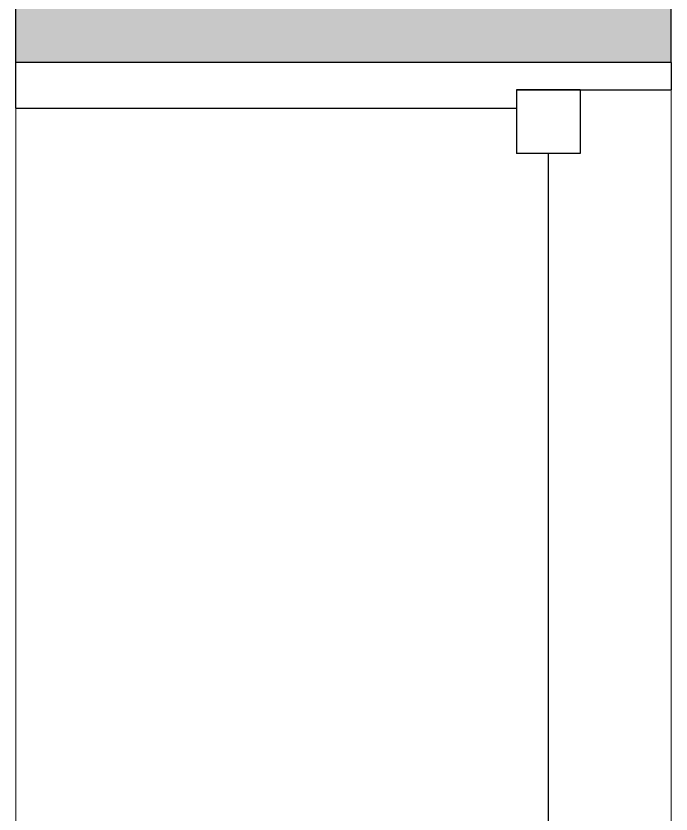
# Model space of a CAD drawing. Header units: inches. Extents: x -1176 to 1545, y -2552 to 978.
# Drawn here: x -772.04 to -754.04, y -406.85 to -384.9 of the extents above; entities that cross this region are included whole.
import ezdxf

# ---------------------------------------------------------------- set-up
doc = ezdxf.new("R2010")
doc.units = ezdxf.units.IN
doc.header["$MEASUREMENT"] = 0
for name, color, linetype, lineweight in [('A-GLAZ', 151, 'Continuous', 18), ('A-WALL', 113, 'Continuous', 18), ('A-WALL-PATT', 111, 'Continuous', 18)]:
    doc.layers.add(name, color=color, linetype=linetype, lineweight=lineweight)

# ---------------------------------------------------------------- blocks, each defined once
blk = doc.blocks.new('Double Hung - balcony windows 3_ 6_-6827319-2nd Floor Demo')
at = {"layer": 'A-GLAZ', "color": 8, "lineweight": 30}
for p, q in [((-21, 9), (-20.25, 9)), ((-20.25, 4.75), (-20.25, 9)), ((-20.25, 6.5), (-20.25, 4.75)), ((-20.25, 6.5), (-18.5, 6.5)), ((-18.5, 6.5), (-18.5, 4.75)), ((-18.5, 5.625), (18.5, 5.625)), ((-20.25, 4.75), (-18.5, 4.75)), ((-20.25, 4.75), (-19.75, 4.75)), ((-19.75, -9), (-19.75, 4.75)), ((-19.75, -9), (-21, -9))]:
    blk.add_line(p, q, dxfattribs=at)

msp = doc.modelspace()

# ---------------------------------------------------------------- hatches: boundary and pattern name
at = {"layer": 'A-WALL-PATT'}
h = msp.add_hatch(color=250, dxfattribs=at)
h.paths.add_polyline_path([(-754.043, -1262.185), (-754.043, -1210.185), (-772.043, -1210.185), (-772.043, -1262.185), (-757.659, -1262.185)], flags=0)
h.paths.add_polyline_path([(-769.383, -1170.185), (-754.043, -1170.185), (-754.043, -1093.301), (-772.043, -1093.301), (-772.043, -1170.185)], flags=0)
h.paths.add_polyline_path([(-754.043, -1053.185), (-754.043, -1004.185), (-772.043, -1004.185), (-772.043, -1053.185), (-757.659, -1053.185)], flags=0)
h.paths.add_polyline_path([(-757.659, -962.185), (-754.043, -962.185), (-754.043, -860.185), (-772.043, -860.185), (-772.043, -962.185)], flags=0)
h.paths.add_polyline_path([(-757.659, -818.185), (-754.043, -818.185), (-754.043, -716.185), (-772.043, -716.185), (-772.043, -818.185), (-769.383, -818.185)], flags=0)
h.paths.add_polyline_path([(-772.043, -674.185), (-754.043, -674.185), (-754.043, -572.185), (-772.043, -572.185), (-772.043, -666.246)], flags=0)
h.paths.add_polyline_path([(-772.043, -530.185), (-754.043, -530.185), (-754.043, -428.185), (-772.043, -428.185), (-772.043, -529.765)], flags=0)
h.paths.add_polyline_path([(-769.383, -386.185), (-754.043, -386.185), (-754.043, -278.185), (-772.043, -278.185), (-772.043, -386.185)], flags=0)
h.paths.add_polyline_path([(-757.659, -236.185), (-754.043, -236.185), (-754.043, -122.495), (-772.043, -122.495), (-772.043, -236.185)], flags=0)
h.paths.add_polyline_path([(-772.043, -80.495), (-754.043, -80.495), (-754.043, 16.255), (-772.043, 16.255), (-772.043, -72.626)], flags=0)

# ---------------------------------------------------------------- linework, layer by layer
at = {"layer": 'A-WALL', "color": 8, "lineweight": 30}
for p, q in [((-772.043, -386.185), (-772.043, -278.185)), ((-754.043, -386.185), (-754.043, -278.185)), ((-754.043, -386.185), (-772.043, -386.185))]:
    msp.add_line(p, q, dxfattribs=at)
at = {"layer": 'A-WALL', "lineweight": 9}
for p, q in [((-772.043, -428.185), (-772.043, -386.185)), ((-754.043, -386.185), (-754.043, -428.185))]:
    msp.add_line(p, q, dxfattribs=at)

# ---------------------------------------------------------------- block references
at = {"layer": 'A-GLAZ', "rotation": 269.9999999999999}
msp.add_blockref('Double Hung - balcony windows 3_ 6_-6827319-2nd Floor Demo', (-763.043, -407.185), dxfattribs=at)

doc.saveas('drawing.dxf')
